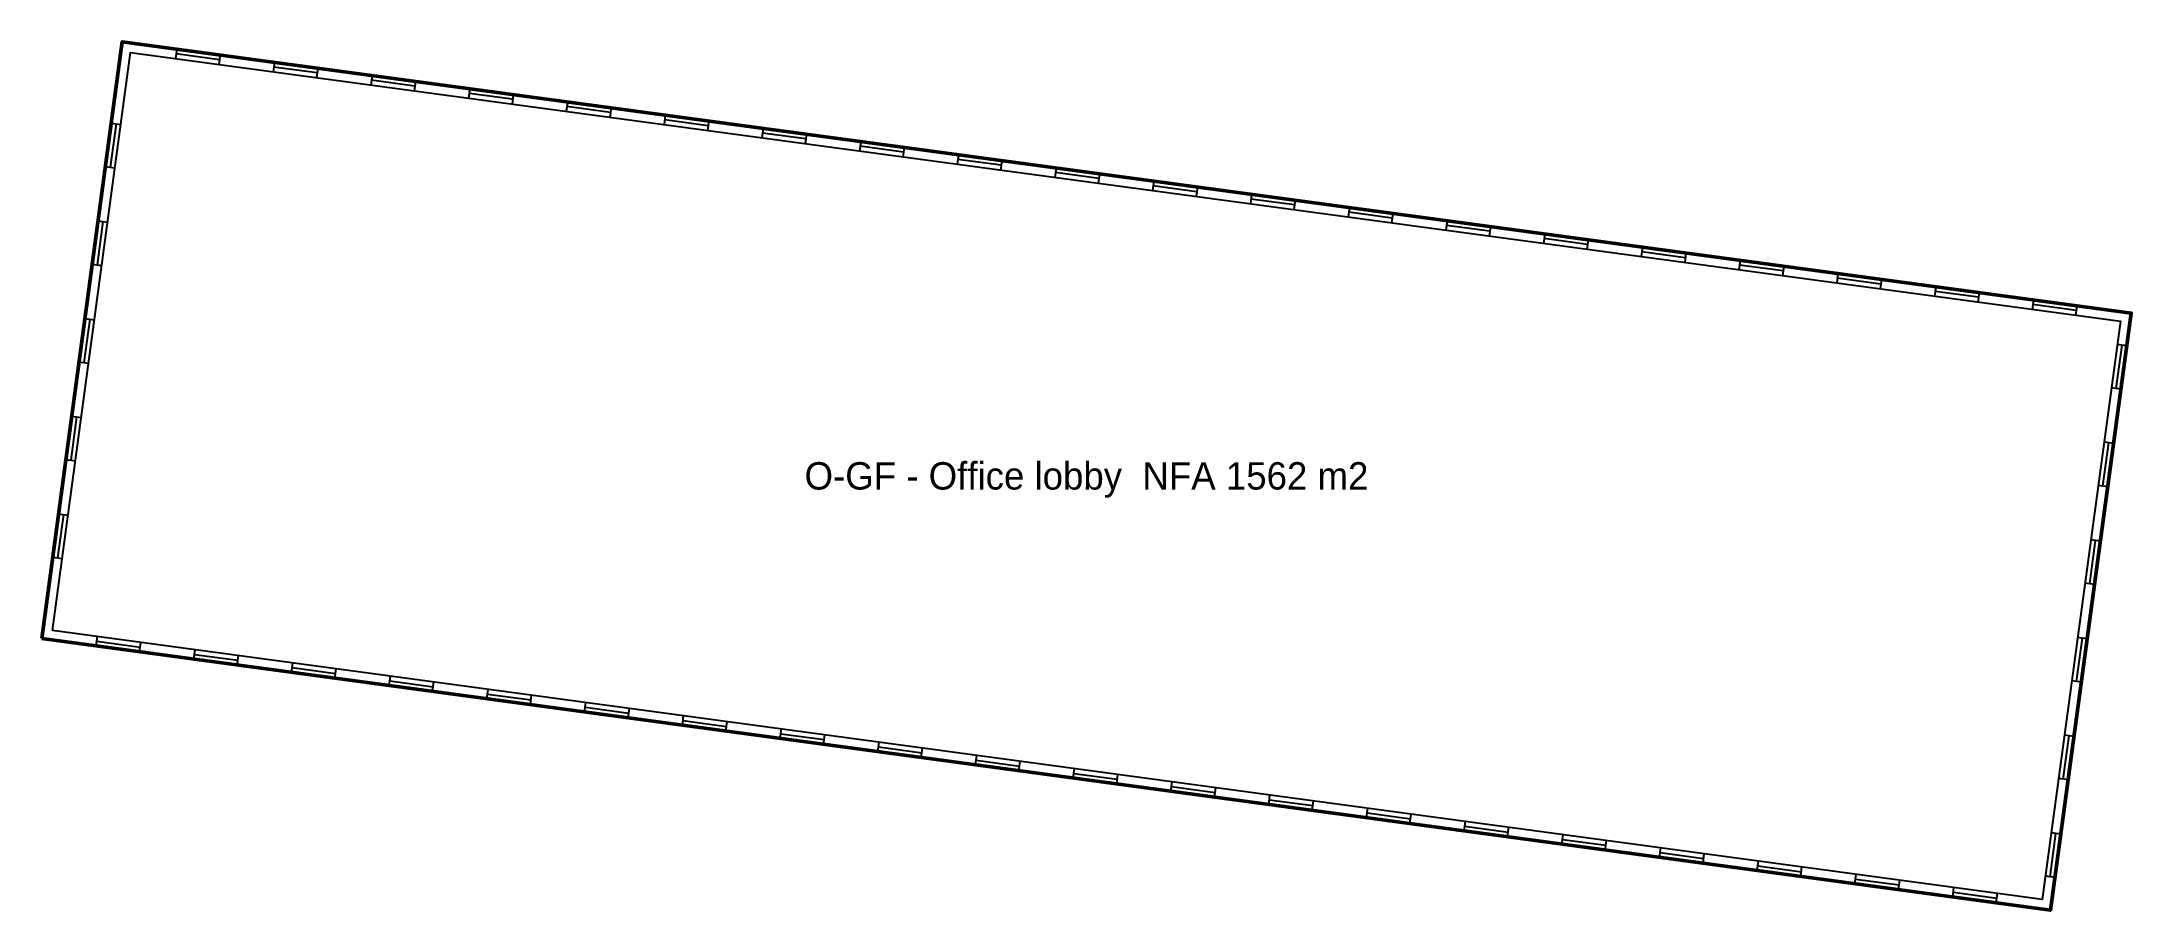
# Model space of a CAD drawing. Header units: metres. Extents: x -49.9 to 26.4, y 8.9 to 40.7.
import ezdxf
from ezdxf.enums import TextEntityAlignment as Align

# ---------------------------------------------------------------- set-up
doc = ezdxf.new("R2010")
doc.units = ezdxf.units.M
for name, color, linetype in [('TEXT', 250, 'Continuous'), ('WALL', 7, 'Continuous'), ('WINDOW', 5, 'Continuous')]:
    doc.layers.add(name, color=color, linetype=linetype)

msp = doc.modelspace()

# ---------------------------------------------------------------- linework, layer by layer
at = {"layer": 'WALL', "lineweight": 50}
msp.add_lwpolyline([(-49.92, 18.86), (23.41, 8.94), (26.36, 30.75), (-46.98, 40.66)], close=True, dxfattribs=at)
at = {"layer": 'WALL'}
msp.add_lwpolyline([(-49.526, 19.16), (-46.68, 40.266), (25.966, 30.45), (23.11, 9.334), (-49.526, 19.16)], close=True, dxfattribs=at)
at = {"layer": 'WINDOW'}
for p, q in [((-44.995, 40.392), (-45.042, 40.045)), ((-43.433, 40.004), (-45.018, 40.218)), ((-43.409, 40.177), (-43.456, 39.831)), ((-41.427, 39.91), (-41.474, 39.563)), ((-39.865, 39.522), (-41.451, 39.736)), ((-39.842, 39.695), (-39.888, 39.349)), ((-37.86, 39.428), (-37.906, 39.081)), ((-36.297, 39.04), (-37.883, 39.254)), ((-36.274, 39.213), (-36.321, 38.867)), ((-34.292, 38.946), (-34.339, 38.599)), ((-32.73, 38.558), (-34.315, 38.772)), ((-32.706, 38.731), (-32.753, 38.384)), ((-30.724, 38.463), (-30.771, 38.117)), ((-29.162, 38.076), (-30.748, 38.29)), ((-29.139, 38.249), (-29.186, 37.902)), ((-47.207, 37.665), (-47.421, 36.079)), ((-47.381, 37.688), (-47.034, 37.641)), ((-27.157, 37.981), (-27.204, 37.635)), ((-25.595, 37.594), (-27.18, 37.808)), ((-25.571, 37.767), (-25.618, 37.42)), ((-23.589, 37.499), (-23.636, 37.153)), ((-22.027, 37.112), (-23.613, 37.326)), ((-22.004, 37.285), (-22.051, 36.938)), ((-20.022, 37.017), (-20.069, 36.67)), ((-18.46, 36.63), (-20.045, 36.844)), ((-18.436, 36.803), (-18.483, 36.456)), ((-47.595, 36.103), (-47.248, 36.056)), ((-16.454, 36.535), (-16.501, 36.188)), ((-14.892, 36.148), (-16.478, 36.362)), ((-14.869, 36.321), (-14.915, 35.974)), ((-12.887, 36.053), (-12.933, 35.706)), ((-11.324, 35.665), (-12.91, 35.88)), ((-11.301, 35.839), (-11.348, 35.492)), ((-9.319, 35.571), (-9.366, 35.224)), ((-7.757, 35.183), (-9.342, 35.398)), ((-7.733, 35.357), (-7.78, 35.01)), ((-5.751, 35.089), (-5.798, 34.742)), ((-4.189, 34.701), (-5.775, 34.916)), ((-4.166, 34.875), (-4.213, 34.528)), ((-2.184, 34.607), (-2.231, 34.26)), ((-0.622, 34.219), (-2.207, 34.434)), ((-0.598, 34.393), (-0.645, 34.046)), ((-47.688, 34.097), (-47.902, 32.511)), ((-47.862, 34.121), (-47.515, 34.074)), ((1.384, 34.125), (1.337, 33.778)), ((2.946, 33.737), (1.36, 33.951)), ((2.969, 33.911), (2.922, 33.564)), ((4.951, 33.643), (4.904, 33.296)), ((6.513, 33.255), (4.928, 33.469)), ((6.537, 33.429), (6.49, 33.082)), ((8.519, 33.161), (8.472, 32.814)), ((10.081, 32.773), (8.495, 32.987)), ((10.104, 32.947), (10.058, 32.6)), ((-48.076, 32.535), (-47.729, 32.488)), ((12.086, 32.679), (12.04, 32.332)), ((13.649, 32.291), (12.063, 32.505)), ((13.672, 32.464), (13.625, 32.118)), ((15.654, 32.197), (15.607, 31.85)), ((17.216, 31.809), (15.631, 32.023)), ((17.24, 31.982), (17.193, 31.636)), ((19.222, 31.715), (19.175, 31.368)), ((20.784, 31.327), (19.198, 31.541)), ((20.807, 31.5), (20.76, 31.153)), ((-48.17, 30.529), (-48.383, 28.944)), ((-48.343, 30.553), (-47.996, 30.506)), ((22.789, 31.233), (22.742, 30.886)), ((24.351, 30.845), (22.766, 31.059)), ((24.375, 31.018), (24.328, 30.671)), ((25.811, 27.994), (26.025, 29.58)), ((26.199, 29.557), (25.852, 29.603)), ((-48.557, 28.967), (-48.21, 28.92)), ((25.984, 27.971), (25.637, 28.018)), ((-48.651, 26.962), (-48.865, 25.376)), ((-48.824, 26.985), (-48.477, 26.938)), ((25.328, 24.427), (25.543, 26.013)), ((25.716, 25.989), (25.369, 26.036)), ((-49.038, 25.399), (-48.691, 25.353)), ((25.502, 24.403), (25.155, 24.45)), ((-49.132, 23.394), (-49.346, 21.808)), ((-49.305, 23.417), (-48.959, 23.371)), ((24.846, 20.859), (25.06, 22.445)), ((25.234, 22.422), (24.887, 22.468)), ((-49.519, 21.832), (-49.172, 21.785)), ((25.019, 20.836), (24.672, 20.883)), ((-47.939, 18.592), (-47.892, 18.939)), ((-47.916, 18.765), (-46.33, 18.551)), ((-46.354, 18.378), (-46.307, 18.724)), ((-44.372, 18.109), (-44.325, 18.456)), ((24.363, 17.292), (24.578, 18.877)), ((24.751, 18.854), (24.404, 18.901)), ((-44.348, 18.283), (-42.763, 18.068)), ((-42.786, 17.895), (-42.739, 18.242)), ((-40.804, 17.627), (-40.757, 17.974)), ((-40.781, 17.8), (-39.195, 17.586)), ((-39.219, 17.412), (-39.172, 17.759)), ((-37.237, 17.144), (-37.19, 17.491)), ((-37.213, 17.318), (-35.628, 17.103)), ((-35.651, 16.93), (-35.604, 17.277)), ((-33.669, 16.662), (-33.622, 17.008)), ((-33.646, 16.835), (-32.06, 16.621)), ((-32.083, 16.447), (-32.037, 16.794)), ((24.536, 17.268), (24.19, 17.315)), ((-30.102, 16.179), (-30.055, 16.526)), ((-30.078, 16.352), (-28.493, 16.138)), ((-28.516, 15.964), (-28.469, 16.311)), ((-26.534, 15.696), (-26.487, 16.043)), ((-26.511, 15.87), (-24.925, 15.655)), ((-24.948, 15.482), (-24.902, 15.829)), ((-22.967, 15.214), (-22.92, 15.561)), ((-22.943, 15.387), (-21.358, 15.173)), ((-21.381, 14.999), (-21.334, 15.346)), ((23.881, 13.724), (24.095, 15.31)), ((24.268, 15.287), (23.922, 15.333)), ((-19.399, 14.731), (-19.352, 15.078)), ((-19.376, 14.905), (-17.79, 14.69)), ((-17.813, 14.517), (-17.767, 14.864)), ((-15.832, 14.249), (-15.785, 14.595)), ((-15.808, 14.422), (-14.223, 14.207)), ((-14.246, 14.034), (-14.199, 14.381)), ((-12.264, 13.766), (-12.217, 14.113)), ((-12.241, 13.939), (-10.655, 13.725)), ((-10.678, 13.551), (-10.632, 13.898)), ((24.054, 13.701), (23.707, 13.748)), ((-8.697, 13.283), (-8.65, 13.63)), ((-8.673, 13.457), (-7.088, 13.242)), ((-7.111, 13.069), (-7.064, 13.416)), ((-5.129, 12.801), (-5.082, 13.148)), ((-5.106, 12.974), (-3.52, 12.76)), ((-3.543, 12.586), (-3.497, 12.933)), ((-1.562, 12.318), (-1.515, 12.665)), ((-1.538, 12.492), (0.048, 12.277)), ((0.024, 12.104), (0.071, 12.45)), ((2.006, 11.836), (2.053, 12.182)), ((2.029, 12.009), (3.615, 11.794)), ((3.592, 11.621), (3.638, 11.968)), ((5.573, 11.353), (5.62, 11.7)), ((5.597, 11.526), (7.183, 11.312)), ((7.159, 11.138), (7.206, 11.485)), ((23.398, 10.157), (23.612, 11.742)), ((23.786, 11.719), (23.439, 11.766)), ((9.141, 10.87), (9.188, 11.217)), ((9.164, 11.044), (10.75, 10.829)), ((10.727, 10.656), (10.773, 11.003)), ((12.709, 10.388), (12.755, 10.735)), ((12.732, 10.561), (14.318, 10.347)), ((14.294, 10.173), (14.341, 10.52)), ((16.276, 9.905), (16.323, 10.252)), ((16.299, 10.078), (17.885, 9.864)), ((17.862, 9.691), (17.908, 10.037)), ((23.571, 10.133), (23.225, 10.18)), ((19.844, 9.422), (19.89, 9.769)), ((19.867, 9.596), (21.453, 9.381)), ((21.429, 9.208), (21.476, 9.555))]:
    msp.add_line(p, q, dxfattribs=at)

# ---------------------------------------------------------------- texts
at = {"layer": 'TEXT'}
msp.add_text('O-GF - Office lobby  NFA 1562 m2', height=1, dxfattribs=at).set_placement((-11.781, 24.805), align=Align.MIDDLE_CENTER)

doc.saveas('drawing.dxf')
